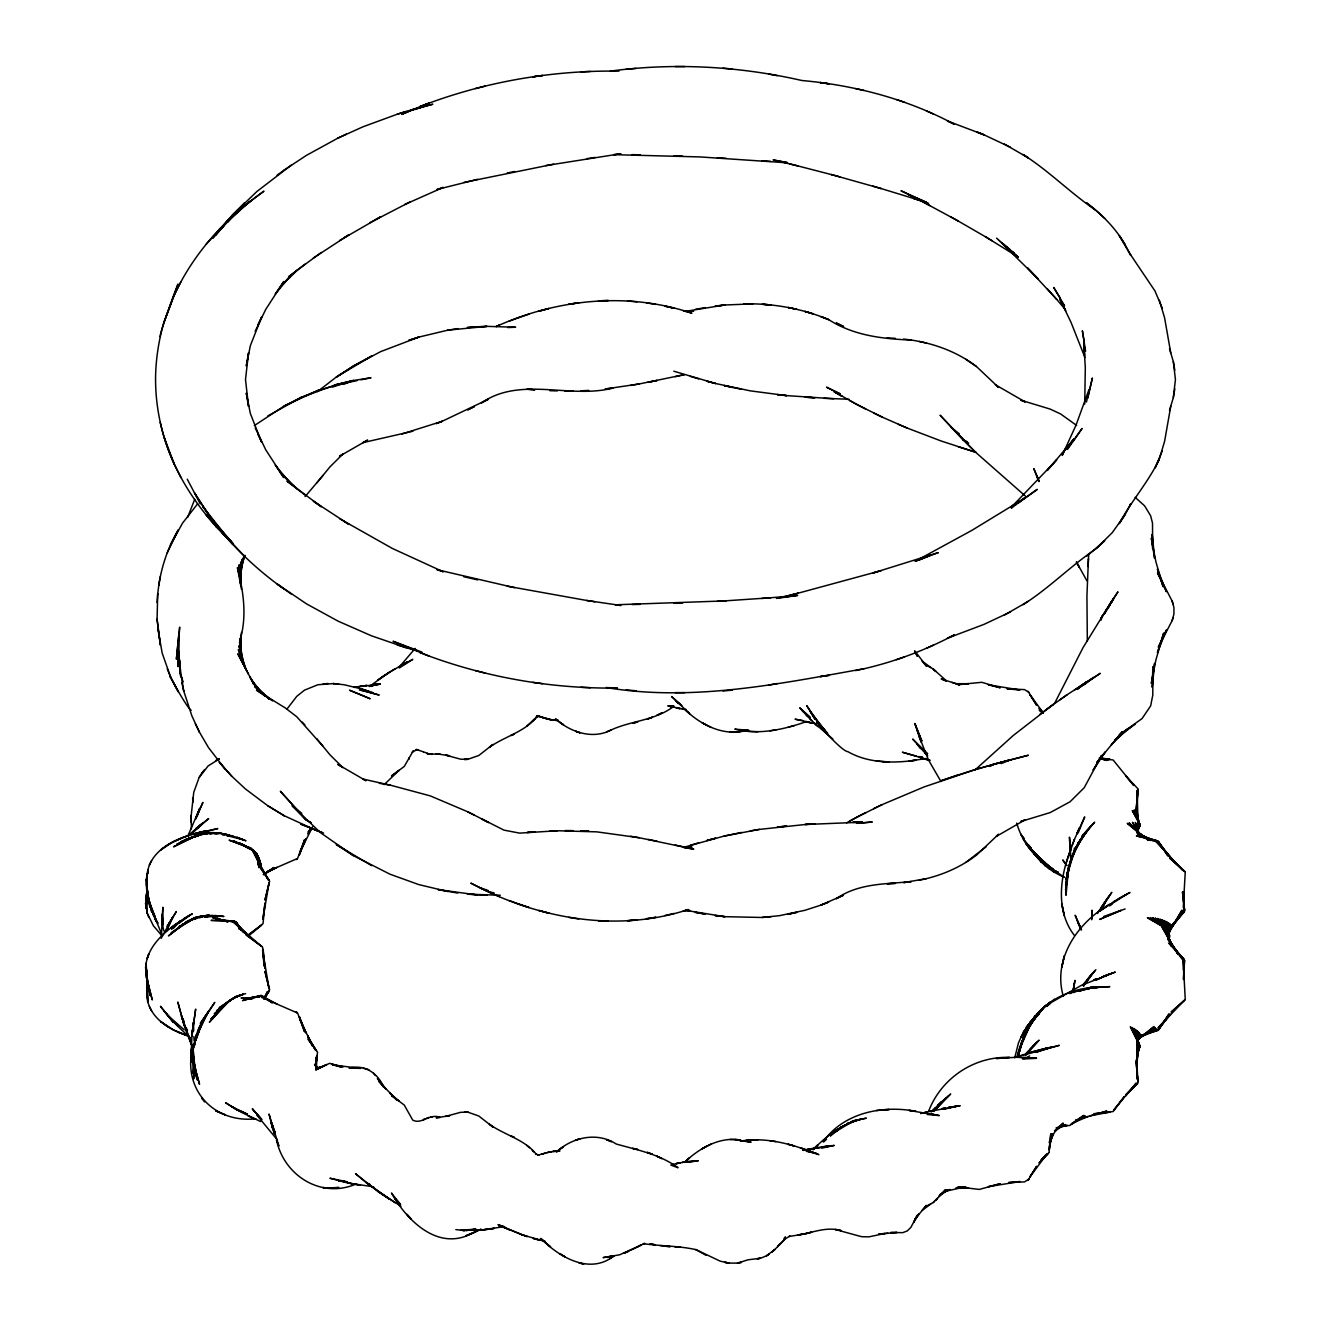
<?xml version="1.0" encoding="UTF-8"?>
<svg xmlns="http://www.w3.org/2000/svg" width="1331" height="1331" viewBox="0 0 1331 1331"><rect width="100%" height="100%" fill="white"/><g stroke="black" fill="none" stroke-linecap="round" stroke-linejoin="round"><path stroke-width="1.5" d="M146.976 982.511L146.992 977.986L147.857 1001.777L146.094 963.228L147.491 986.937L145.645 967.72C146.709 946.857 164.195 931.783 180.4 921.069L171.05 927.724L190 915.146L178.853 923.431M193.794 1063.319L193.71 1078.875L193.81 1062.421M193.86 1047.763L193.877 1043.87M1137.156 1074.916L1137.29 1043.887L1137.156 1062.471L1138.371 1044.585L1136.79 1062.354L1139.153 1045.301L1137.456 1054.634M147.042 970.332L146.892 997.119C149.505 1018.348 170.268 1030.527 188.902 1036.167L173.463 1029.928L160.569 1021.476L168.621 1027.249M191.132 1055.466L191.365 1061.972L191.132 1055.466C186.407 1094.997 217.785 1123.081 255.851 1118.805M240.761 653.654L240.861 635.436L240.062 645.186M1091.869 918.806L1092.119 910.188L1091.703 919.754M191.182 1049.028L191.132 1055.716L191.897 1036.2L195.674 1009.081L192.196 1032.989L193.428 1022.774L193.71 1030.676M1168.685 938.538L1168.734 932.449L1168.219 938.139M161.484 935.76L162.299 914.164L162.615 925.611M1137.639 1044.669L1137.855 1031.392L1138.288 1043.853M240.262 581.115L240.728 561.965L240.861 586.256L239.098 564.777L241.477 589.284L237.417 567.622C243.39 591.18 247.167 616.003 240.112 639.795M1168.169 938.305L1168.585 922.816L1168.734 939.054L1167.22 921.967L1169.15 937.806L1165.64 921.152L1169.383 936.508L1163.893 920.37L1169.417 935.194L1161.946 919.654L1169.25 933.896L1159.867 919.006L1168.884 932.615L1157.621 918.473L1168.335 931.367L1155.225 918.041L1167.586 930.203C1170.315 931.434 1168.917 940.551 1169.417 937.074L1169.034 938.638M191.132 816.036L193.744 792.344L199.118 777.537L208.102 765.974L219.133 759.019M1183.309 907.692L1184.008 892.053L1184.108 911.336L1183.492 892.02L1184.49 911.635L1170.215 926.892L1184.174 911.818L1170.082 928.323L1183.858 911.302L1171.03 928.123L1183.109 910.737L1171.663 927.774L1181.995 910.138L1168.019 934.162M1183.575 901.852L1185.255 871.971L1169.566 858.013L1184.806 871.572L1170.282 857.463L1182.826 870.457M1084.715 404.042L1085.314 367.539L1083.733 342.766L1084.765 355.477M194.709 1045.234L195.041 1039.195L194.642 1044.868M1088.442 559.17L1088.825 553.663M1088.009 566.573L1088.459 558.837L1086.928 596.005L1087.327 640.827M147.142 890.489L146.094 908.274L146.976 888.992L146.992 893.517M264.004 965.724L263.139 949.319L264.985 968.552L262.606 950.417L269.095 988.9L264.952 971.38L269.661 989.965L264.753 997.535M315.963 1066.697L316.612 1056.448L316.312 1068.41L315.863 1057.513L316.612 1068.111L315.846 1063.336L317.194 1055.466L316.029 1066.846M157.69 593.959L158.822 585.058M192.629 1073.318L193.694 1058.145M157.075 602.56L157.724 593.593L157.075 619.481L160.336 645.086L157.075 619.131M1137.889 1044.452L1138.804 1032.374L1137.389 1042.655M146.793 981.779L146.926 997.451L147.092 980.997L146.892 997.119L147.275 982.461M240.212 583.028L242.309 559.153L240.379 573.461M147.125 888.409L145.645 903.782L147.275 913.316M1073.485 990.414L1074.916 980.348L1072.986 991.745L1074.367 983.476L1073.601 989.166M240.279 644.653L241.477 632.408M1168.285 938.388L1169.749 923.664L1167.836 937.407M1183.542 970L1184.307 959.535L1168.834 943.147L1184.174 959.684L1170.082 943.18L1183.858 960.2L1171.03 943.38L1178.717 954.443M1183.675 969.184L1184.59 960.2L1183.492 979.483L1184.108 960.167L1184.008 979.45L1183.143 959.901L1185.255 999.531L1171.097 1012.142L1184.806 999.93L1158.286 1027.615M147.092 892.003L145.645 903.782L147.159 890.805M1168.435 939.636L1169.15 933.697L1167.986 939.253M195.823 1040.426L196.572 1034.486L195.79 1039.993M262.889 919.189L269.095 882.603L264.952 900.122L269.644 881.205L257.798 864.019L269.128 880.357L258.713 864.052L268.513 880.174L251.942 849.195L259.928 865.117L253.489 850.309L259.861 865.732L257.848 859.776L259.395 866.797L256.633 853.936L253.572 851.84M262.873 919.072L264.985 902.95L263.039 923.647L247.666 935.51L261.675 925.045L247.982 936.425M261.392 997.302L297.612 1013.057L304.599 1031.858L299.359 1016.634L305.93 1032.906L299.641 1018.731L312.585 1046.183L307.594 1035.651L315.53 1050.109L307.977 1037.331L316.479 1050.675L308.077 1039.212L317.577 1052.255L315.83 1063.752M1138.038 831.625L1139.086 824.039L1137.706 832.407M147.142 889.707L145.645 904.132L147.209 891.454L146.41 894.515M1073.385 989.665L1073.851 986.62M1073.219 855.999L1074.483 847.963M1087.494 398.036L1092.402 377.987L1087.86 398.036M1169.5 410.464L1173.326 397.603L1175.439 379.585L1173.326 361.583L1169.5 348.722M1014.704 1057.862L1018.481 1042.905L1023.223 1032.423L1029.944 1022.458L1038.113 1013.523L1033.655 1018.115L1026.268 1027.449L1039.494 1013.423M1173.326 397.603L1174.824 388.935M160.336 576.606L158.755 585.407C161.717 565.858 168.188 546.808 178.337 529.821L167.257 552.748M1136.774 1058.378L1136.092 1062.121L1139.619 1046L1133.912 1028.43L1139.536 1046.848L1135.426 1029.395L1139.086 1047.464L1136.741 1030.394L1138.055 1044.086M240.279 575.707L243.856 556.325L240.395 570.034M1086.495 401.995L1088.958 389.617L1076.03 425.121L1062.254 455.252M1170.764 406.221L1164.608 441.276L1159.351 459.045M1137.29 1044.951L1139.569 1033.338L1137.456 1041.208M197.271 1035.585L198.435 1029.795L197.104 1035.734M1049.593 1145.059L1051.839 1133.929L1049.194 1149.984L1050.775 1133.829L1049.094 1152.38M1168.052 937.59L1170.698 924.496L1168.235 934.395M195.857 818.698L202.911 802.393L195.574 818.498L199.7 808.582L197.287 815.903M1018.598 1055.25L1020.993 1043.986L1025.818 1032.457L1017.167 1055.699M1018.431 1055.05L1023.356 1037.98L1018.315 1054.734C1015.753 1046.898 1053.453 982.81 1023.373 1038.08C1033.588 1005.87 1066.064 987.852 1098.308 987.12L1086.412 988.5L1079.374 990.863M195.674 819.014L199.783 808.416L188.37 834.803M1168.452 938.837L1169.383 934.994L1168.152 938.571M160.219 336.81C158.273 333.166 198.569 229.731 163.846 322.701C158.772 339.871 155.544 360.535 155.561 379.585C155.627 408.767 162.182 437.799 174.344 464.319C168.072 450.244 163.414 436.884 160.219 422.36M1049.327 1146.906L1052.705 1133.896L1049.56 1143.495M1019.679 1051.274L1023.24 1038.247L1028.497 1027.183L1021.409 1043.454L1031.425 1022.175L1019.729 1049.011L1025.685 1032.723M198.519 1032.573L200.582 1025.12L195.89 1040.16L203.011 1020.461L214.79 1002.343L200.332 1023.423L208.551 1011.277L198.618 1029.046L205.823 1015.62L197.138 1034.62L208.717 1011.078M1101.02 619.93L1102.151 615.937L1101.02 619.78M1137.373 1053.886L1139.619 1046L1132.215 1027.515L1139.818 1045.783L1137.539 1052.588M239.996 572.18L244.854 555.343L241.859 562.763M1066.098 863.386L1070.008 851.058M1067.978 857.064C1059.409 882.436 1057.03 913.016 1074.383 935.427M1168.551 934.761L1171.413 925.295L1168.235 934.246M1137.473 1054.235L1139.868 1046.099L1137.589 1052.189M187.621 517.443L194.742 499.241M166.741 930.752L169.087 923.514L176.341 911.585L167.107 926.459L172.647 917.508L166.159 931.384L172.764 917.358L161.151 938.355M1137.14 1043.521L1140.168 1034.237L1137.057 1041.724M1067.878 857.347L1074.45 839.412L1072.087 845.335M1158.452 646.999L1172.112 620.695L1173.925 614.14L1173.925 607.552L1172.112 600.996L1157.521 572.879L1166.422 591.713L1157.404 569.152L1163.078 586.705L1155.94 561.915L1151.332 538.273L1154.609 558.388L1152.23 534.347L1152.663 548.738L1152.513 523.1L1150.649 515.812L1144.643 505.88L1135.143 497.328M1172.112 620.695L1173.11 617.734M163.846 322.701L174.344 294.866M1162.346 450.71L1155.125 467.88L1159.085 459.661C1148.187 482.388 1131.067 501.388 1119.238 523.632L1124.745 515.147L1112.267 532.633L1096.145 548.622L1104.697 540.785M1078.127 832.99L1084.698 816.918L1074.4 839.545M1104.797 613.391L1114.28 597.419M1049.76 1143.445L1053.37 1133.746L1049.244 1142.281M1168.635 939.619L1169.117 938.372M1168.086 935.56L1171.862 926.027L1167.753 934.978M241.909 563.096L244.771 555.942M1104.647 613.475L1106.144 609.714M1137.489 830.927L1139.752 825.336L1136.092 809.381L1139.153 826.202L1136.79 809.148L1138.022 822.974L1137.123 790.381L1136.874 809.048L1137.889 789.815L1136.175 809.181L1138.255 789.133L1125.56 775.657L1133.563 785.223M1137.473 831.426L1139.818 824.421L1133.862 810.163L1139.868 825.403L1135.11 809.714L1139.619 825.503L1137.156 833.206L1137.572 823.04L1138.338 833.09M258.081 324.465L261.558 317.161L250.361 345.661L246.285 365.958L248.531 352.831L245.503 379.585L248.531 406.354L246.285 393.227L250.361 413.525L261.558 442.025L258.081 434.705M255.169 331.336L265.718 309.424L283.769 281.54L275.284 294.051L290.574 275.683L280.874 286.115L297.695 269.86L321.32 252.441M1108.507 607.219L1110.304 603.359L1083.001 647.698L1054.734 703.101M1137.273 1042.14L1140.6 1035.069L1137.539 1040.376M1158.336 647.099L1166.422 629.979L1157.404 652.523L1163.71 633.04L1155.94 659.777L1151.332 683.419L1154.609 663.304L1152.23 687.345L1152.862 666.781L1152.796 695.081L1150.649 705.879L1142.031 718.624L1119.321 734.729M1167.753 939.753L1169.417 936.309M170.468 544.945L182.58 523.083L197.67 503.784M1167.853 935.31L1172.079 926.709L1168.052 933.813M928.489 1111.518C941.067 1078.31 974.076 1056.049 1009.647 1057.413L996.387 1058.511L1016.119 1057.28L1036.55 1058.295L1022.324 1058.528M149.554 864.701C142.384 883.801 148.157 905.679 157.724 922.832M1102.6 907.26L1101.902 908.674L1104.431 903.699M151.584 860.608L149.405 865C156.259 848.912 173.146 840.46 188.902 835.336L173.18 841.724L160.569 850.027L168.904 844.087L183.212 837.315L200.066 832.191L206.039 830.827L194.01 833.805L217.835 828.548L201.513 832.79M1062.338 455.135L1065.765 448.248M1137.156 831.16L1139.719 826.035L1137.606 830.378M181.033 281.556L174.211 295.166C187.039 267.415 205.44 242.458 227.335 221.179L215.639 235.154M264.104 998.317L267.581 991.479L263.937 998.483M1107.342 609.099L1114.08 597.669L1111.235 602.893M1048.978 1152.579L1040.775 1160.116M1049.394 1142.198L1054.435 1132.448L1063.12 1123.098L1054.518 1130.851L1065.482 1124.545L1056.082 1127.939M1124.928 514.881L1130.718 503.883L1129.636 505.863M1103.482 905.612L1105.129 902.601M312.552 826.817L299.641 852.772L305.93 838.597L299.359 854.868L304.599 839.645L297.612 858.445L266.616 871.905M1136.99 1052.388L1139.752 1047.347L1137.672 1051.157M264.453 998.416L268.513 991.329L264.603 997.784M205.823 1015.62C193.161 1034.453 188.536 1058.544 197.487 1080.073L192.745 1052.838L195.94 1075.714L194.21 1063.419M311.753 827.782L307.977 834.171L311.155 829.163M1104.015 904.448L1111.801 892.286L1107.691 898.275L1109.938 894.865M201.83 773.078L199.284 777.287M1067.495 449.396L1082.07 428.449L1072.736 441.742M1084.266 984.824L1083.434 986.171L1094.814 970.865L1088.542 978.019L1090.755 975.457M1137.706 1040.842L1140.85 1035.817L1137.107 1040.775M1114.08 597.669L1100.804 618.765L1117.957 591.846L1110.121 603.625M263.921 999.298L269.128 991.146L264.603 997.684M1099.14 910.687L1102.783 905.18L1100.953 907.925M286.831 709.257L296.746 696.379L304.5 690.14L317.893 684.75L333.332 683.585M1104.63 902.468L1102.783 905.18M1068.494 447.149L1073.884 439.097L1065.282 449.728L1074.084 438.864L1047.164 470.542L1056.698 459.811L1011.177 507.41M1102.717 905.296L1108.257 897.26M1104.48 902.701L1106.394 899.906M1106.311 900.022L1108.174 897.377M783.693 1239.144L785.406 1236.732M1034.902 1018.581L1028.231 1027.965L1041.774 1008.998L1037.847 1013.29L1025.635 1032.906L1038.047 1013.057M1037.115 1015.47L1045.567 1005.521L1023.389 1032.174L1034.47 1019.064M1025.685 1055.516L1039.062 1040.16L1034.12 1045.068M1028.014 1180.331L1028.963 1179L1024.587 1181.895L1008.965 1182.544M1089.207 977.653L1085.946 982.162L1091.636 974.458L1086.795 980.847M310.472 829.013L308.077 832.291L310.323 829.263M1034.636 1018.581L1020.777 1037.315L1034.486 1018.847M1036.949 1015.453L1045.8 1005.304M1028.148 1180.131L1036.616 1166.289L1029.761 1177.086L1046.981 1154.044L1039.029 1163.128L1047.913 1153.844L1042.123 1158.918M195.075 830.561L208.701 818.548L195.79 828.714L203.027 822.891L197.387 828.647M399.05 667.264L415.205 648.397M201.647 773.344L204.575 769.551M212.943 238.365L232.659 214.823L244.671 202.678M215.605 234.955C228.899 217.619 246.302 203.876 263.937 191.165L241.943 207.653L221.894 226.985M171.549 929.371L175.326 924.596L172.714 927.807M934.761 1110.137L950.683 1093.982L941.183 1102.534M1137.156 1041.175L1140.95 1036.466L1137.007 1040.543M1096.827 762.397L1105.179 752.032L1093.117 770.2L1101.619 755.392L1084.249 787.686L1070.057 801.778L1050.192 812.576L1020.727 821.543L1025.203 819.746L997.019 836.018M316.795 482.937L330.038 466.782L342.866 454.104L339.472 456.234L367.606 440.079L362.781 442.674L412.959 431.211M191.747 834.404L197.487 827.366L203.177 822.808L187.022 836.384M823.124 1141.815C843.821 1112.433 882.503 1105.046 916.011 1111.302L909.04 1110.437L939.303 1115.544L927.225 1114.496M216.953 233.607L230.313 218.866L251.01 200.665L241.943 207.653M1082.386 985.373L1088.625 977.919M218.267 232.06L227.102 221.379L238.715 210.747L227.717 222.061M1096.977 762.28L1122.382 731.651L1111.252 744.811L1127.058 729.321L1115.228 739.67M323.1 475.317L305.098 496.596M1038.18 1014.405L1045.567 1005.521M936.126 1199.863L937.407 1198.333L933.131 1202.592L927.308 1205.67M933.846 1110.986L948.537 1095.762M934.013 1110.803L946.208 1097.726L935.31 1109.289L941.799 1101.669L937.506 1105.695L946.208 1097.726M206.072 244.322L227.335 221.179M936.259 1199.713L945.459 1189.748L938.788 1196.519L947.689 1189.714L939.985 1194.639L949.852 1189.498L944.644 1191.328M780.282 1243.636L777.62 1246.648L785.456 1238.595L774.875 1249.476L766.406 1255.865L760.434 1258.244L747.939 1259.825L737.474 1263.119L729.138 1263.086L720.204 1261.172L695.714 1249.51L705.979 1255.266M221.711 227.218L232.858 214.624M227.668 221.844L230.313 218.866M1092.069 973.893L1095.879 969.683M1158.269 1027.615L1170.431 1014.422L1157.77 1029.678L1169.899 1014.272L1158.336 1029.978L1169.001 1013.939L1158.103 1030.493L1141.116 1035.385M1045.684 1006.735L1049.893 1002.193L1045.983 1006.369M1034.254 1018.864L1026.451 1027.216L1039.345 1013.823M1035.734 1043.388L1033.106 1046.216L1036.849 1042.306L1030.31 1048.878L1034.819 1044.319M1025.951 1053.52L1030.51 1048.695M173.097 928.589L179.968 921.368L184.793 918.257M384.177 784.591L399.117 770.35L391.53 775.923L404.241 766.473L413.226 750.917L412.244 752.165L417.019 749.603L415.705 749.835L418.516 749.869M219.465 230.562L223.591 226.32M1077.395 688.942L1100.288 673.32L1074.4 690.057M1038.113 1013.523L1033.655 1018.115L1038.613 1013.906M931.201 1111.984L939.769 1103.532M232.659 214.823L257.066 191.348L291.705 164.828M933.264 1109.888L935.51 1107.642M1137.955 1039.91L1140.9 1036.982L1137.872 1039.478M423.424 751.832L429.564 754.145L440.029 754.045L436.169 753.695L449.545 755.808L445.719 755.126L460.676 759.202L467.863 759.286L478.777 755.509L492.936 744.445L489.309 747.373C505.065 736.06 525.595 731.95 537.791 715.645L535.594 717.758L538.872 716.178L536.526 716.344L539.404 716.444M815.737 1146.906L817.833 1144.926L812.975 1149.651C827.666 1134.91 845.235 1121.301 866.381 1118.19L852.09 1121.085L861.224 1119.155L847.182 1123.547L856.182 1120.519L842.456 1126.392L851.274 1122.266L835.086 1132.015M532.4 721.136L535.112 718.474L526.743 726.127M174.245 926.975L179.968 921.368M1077.295 688.909L1087.211 681.555L1080.406 685.931M813.075 1149.551L815.886 1146.79M1011.261 507.344L1017.982 500.889M975.24 769.751L1013.407 735.378L1053.57 704.232L1039.761 714.431M1047.064 1006.269L1054.485 999.248L1050.392 1003.108M1114.346 901.287L1109.987 905.396L1114.346 901.287L1129.986 892.485L1120.885 897.244M830.444 1135.909L841.957 1126.741L832.74 1132.614L837.382 1129.47L830.511 1135.692M939.686 1103.615L941.965 1101.502M1104.464 541.002L1086.512 556.358M227.102 221.379L238.964 210.564M227.485 1002.093L211.113 1018.831L227.485 1002.093L234.888 997.418L242.841 994.407L233.158 998.017L240.062 995.305L230.33 999.897L234.888 997.418L219.199 1007.75L234.639 997.551L243.19 994.357L234.639 997.551M823.806 1141.815L826.484 1139.353M225.322 1004.073L209.35 1022.258L229.83 1000.33L214.258 1013.906L232.293 998.782M1034.486 1018.315L1029.761 1022.69L1038.596 1014.089M1037.914 1013.723L1040.31 1011.543M399.3 667.962L412.776 659.361L402.977 664.701M317.51 391.613L336.41 376.989L371.632 356.043L353.397 366.025L336.244 377.172L353.58 365.925L380.733 351.6L418.699 337.126L447.998 330.121M1083.95 684.367L1086.961 681.722L1077.361 689.391M965.74 862.438L986.387 846.583M685.532 1161.347L689.624 1157.82L685.448 1161.447C700.073 1147.838 719.622 1136.707 740.302 1139.918L729.987 1139.486M976.721 854.885L998.599 834.238L996.437 836.051M933.131 1202.592L934.528 1201.394M1011.394 508.309L1016.052 504.449M296.214 859.56L297.362 858.628L296.447 859.377M1109.621 905.862L1112.317 903.682M1137.706 1039.761L1154.077 1026.534L1140.318 1037.581L1155.241 1027.682L1139.818 1037.614L1156.173 1028.68L1139.17 1037.448L1157.321 1030.161L1141.083 1035.302M1115.345 739.687L1131.317 726.892M1095.712 549.004C1070.357 566.157 1048.878 588.418 1022.923 604.74M835.485 1131.866L841.808 1126.808L834.853 1132.049M229.564 1000.513L216.637 1010.778L232.043 998.949M369.186 686.546L389.218 672.355L406.837 662.222L403.925 664.502M1015.004 505.331L1037.282 489.375L1017.683 503.284L1024.687 497.861L1018.265 502.07M305.182 264.054L288.544 276.848L297.695 269.86M556.791 1151.581C572.779 1137.173 597.286 1131.649 616.186 1143.995C637.316 1150.001 659.76 1154.243 678.061 1167.753L670.791 1165.058M1083.95 684.8L1093.666 677.462L1066.68 695.032M254.304 425.604L284.318 405.905L301.305 397.353L267.797 415.971M1047.414 1005.521L1050.009 1003.607M1069.741 1125.477L1083.65 1115.428L1071.122 1124.429L1085.331 1115.977L1071.455 1123.68L1088.159 1116.393L1075.465 1120.286M277.131 175.193L284.451 169.852M1046.515 709.34L1066.93 694.865L1059.892 699.757M313.284 258.081L348.955 234.772L344.113 237.717M264.869 873.835L273.903 867.513L264.769 873.702M284.235 170.002L306.479 155.344L338.107 138.025M1113.664 902.584L1127.374 893.85M976.405 855.184C959.668 867.945 939.802 876.231 919.205 880.207M1052.605 1001.694L1081.404 985.339L1115.278 972.079L1102.534 976.887L1112.3 973.077M389.218 672.355L383.328 676.264L395.107 668.728M1120.702 733.814L1135.143 724.363M1011.76 506.246L1018.481 501.92L971.78 530.42L915.545 561.083L938.338 552.598L872.737 573.095L881.189 570.616L798.018 593.227M1028.414 601.246L1004.356 615.122M784.941 1239.061L789.982 1236L788.984 1236.499L804.689 1233.953L797.835 1234.952M613.907 1255.932L609.731 1258.527L613.974 1255.882C589.749 1275.298 559.037 1256.996 540.769 1238.412L545.361 1242.089L539.953 1239.228L545.078 1241.407L521.303 1234.569L497.994 1224.62L504.798 1226.816L498.942 1226.034L502.403 1226.15M339.588 240.512L380.749 216.787L375.176 219.798M332.251 386.772L335.645 384.726L353.331 380.533L371.016 377.754L361.017 379.801M187.555 839.562L190.999 837.498M194.442 835.435L199.6 832.341L196.422 834.254M1026.55 1057.729L1029.662 1055.866M263.388 874.766L275.084 867.795L264.936 873.336M1119.537 898.192L1099.389 911.386L1109.638 904.265C1078.592 921.767 1052.239 958.387 1063.319 996.37M673.469 706.561C655.102 720.52 631.443 720.637 611.395 729.854C592.611 739.92 570.417 732.15 555.46 718.906L558.521 720.587L548.538 719.272L536.992 715.645L551.367 719.855L548.522 719.256M989.748 766.423L993.225 764.377L1028.181 755.293L993.225 764.377L989.915 766.29M332.317 386.639L335.645 384.726L353.564 380.5L318.209 390.332L300.823 397.57L336.111 384.626M706.561 1146.257L702.103 1148.786L711.037 1144.111M846.666 822.791L857.796 816.702L849.81 821.027M610.546 1256.68L607.202 1257.446L613.025 1255.898L603.093 1257.629L619.73 1254.784L644.736 1243.37L643.272 1243.686C660.658 1246.149 678.893 1245.799 696.03 1249.659M333.532 386.639L353.331 380.533L343.747 384.293M1096.095 980.315L1099.656 978.352M369.935 222.676L410.68 201.613M865.816 812.559L857.796 816.702M1069.958 993.625L1075.132 990.88L1071.688 992.693M333.382 386.639L337.009 384.709L357.007 380.633M400.914 665.384L406.92 662.206M1010.462 611.927L984.008 624.372L947.323 638.248L954.377 634.887C923.298 651.292 890.023 663.537 855.567 670.591M857.663 816.785L882.02 804.656L873.652 808.666M187.688 922.167L179.069 926.592L194.659 917.808L171.117 932.964L188.403 920.619L194.975 917.658L209.416 915.462L223.957 916.477L214.873 915.578L222.077 916.227L204.675 916.859L214.474 915.578L206.688 916.527M191.132 920.387L198.036 916.843L182.68 924.413L190.217 921.119M637.1 1247.197L623.989 1253.27L628.315 1251.489M263.388 874.251L277.064 867.33M284.085 406.038L318.442 390.266M400.531 1204.622L391.464 1193.009C406.637 1220.228 437.367 1250.957 470.891 1233.953L465.75 1235.817L480.99 1229.228M1098.624 978.951L1109.189 974.142L1101.552 977.52M916.793 560.601L922.067 557.988L915.179 561.383M475.749 1231.841L470.725 1234.02L480.824 1229.328M404.657 204.541L443.256 187.388L436.967 189.501L477.746 179.286M1101.236 977.586L1105.961 975.29M218.85 759.152L215.905 760.567L219.049 759.069M346.326 134.115L337.908 138.125L362.864 126.844L397.42 114.15M557.988 1150.982L556.258 1151.781L559.985 1150.916L549.953 1151.931L537.974 1155.092L538.872 1155.325L535.594 1153.744L536.46 1154.443C524.314 1139.12 504.499 1135.143 489.309 1124.129L492.936 1127.058L478.777 1115.994L468.03 1112.217L460.676 1112.3L445.719 1116.376L449.545 1115.694L436.169 1117.807L440.029 1117.458C430.096 1112.866 421.544 1124.994 412.71 1120.07L404.241 1105.029L391.53 1095.579L399.117 1101.153L389.85 1093.117L397.004 1100.255L379.036 1081.571L386.007 1088.991L377.372 1078.426L383.777 1087.36C378.054 1073.235 364.594 1063.985 349.088 1068.161L360.701 1068.36L332.567 1064.95L343.198 1066.813L331.602 1064.051L341.152 1067.129L329.672 1063.303L315.647 1069.958L326.794 1064.517L315.78 1069.142L320.971 1067.079L315.963 1068.494L320.704 1067.329L316.429 1067.662M930.752 1204.073L921.984 1210.528L926.443 1205.387L914.746 1219.346L919.056 1213.939L913.632 1222.34L917.358 1215.22L910.853 1227.415L907.276 1230.925L902.734 1232.656L890.755 1232.523L897.077 1232.439L878.66 1234.07L887.877 1233.255M371.249 686.48L376.124 684.217L371.482 686.081M881.854 804.739L924.013 786.954L976.039 769.318L958.253 774.941M926.476 648.247L933.53 645.069M1077.195 991.113L1080.705 989.549L1073.734 992.56M496.23 326.511L499.441 325.113L496.197 326.528C556.874 299.042 627.949 291.655 691.937 313.218L683.069 310.589M266.915 871.772L276.149 867.745M193.993 919.471L201.53 916.161L194.01 919.288M919.255 560.052L930.219 555.31L915.545 561.083M407.386 112.103L401.912 113.984L428.948 103.153L419.698 106.663C482.987 82.089 551.101 70.11 618.965 71.142M402.178 114.15L414.923 108.876L432.808 104.234L410.83 110.207L423.84 106.463L414.706 109.591M1001.245 763.578L1010.795 759.652L993.225 764.576M606.603 731.784L611.328 729.87M401.912 113.984L414.923 108.876L397.237 114.216L406.221 111.421M1040.326 1050.608L1059.276 1045.351L1015.803 1057.213M509.058 321.237L519.023 317.527M199.55 917.741L205.14 915.728L199.65 917.558M1079.275 991.063L1092.468 987.669L1078.06 991.096L1082.053 990.297M1103.682 916.477L1125.128 908.957M200.132 834.071L176.873 844.187L199.766 834.188C215.356 829.928 231.444 835.169 245.985 840.809L236.802 837.282L243.839 839.977L226.636 835.519M196.406 835.369L173.579 846.799L199.766 834.188L180.467 841.907L203.626 833.289L184.31 839.977L207.603 832.79L188.42 838.38L198.103 835.984M821.743 1148.171L834.238 1145.392L826.335 1146.756M896.478 659.66L904.331 656.982M806.702 721.502C783.892 729.538 758.82 735.261 734.845 729.138L748.654 730.27L740.452 730.386L747.074 729.92M518.924 317.56L528.873 314.199M1015.869 1057.247L1027.166 1053.487M945.692 1108.756L944.278 1109.222L957.272 1106.094L926.792 1111.984M542.832 1153.811L541.401 1154.293L545.693 1152.962M494.084 892.868L488.327 891.604L470.841 883.135C536.593 918.423 615.92 933.197 688.11 909.605M944.777 1191.411L965.674 1186.836L956.007 1187.818L968.502 1187.801L957.971 1186.869L979.267 1189.432L1000.247 1183.725L988.317 1186.686L1019.895 1181.545L1008.898 1182.477M948.421 1107.874L951.083 1107.043M683.701 847.331L724.064 836.084L759.252 829.429L750.218 830.877M993.691 764.277L976.039 769.318M690.573 1161.78L689.558 1162.079L698.309 1160.715L682.154 1162.445L688.277 1161.53L686.23 1161.797M683.069 911.103L688.393 909.522M1075.731 1120.236L1106.776 1111.052L1090.272 1115.777L1110.137 1112.1L1093.699 1113.748M690.323 845.285L698.692 842.822M975.823 769.401L1011.044 759.618M1086.246 989.349L1092.202 987.702L1109.821 986.637L1089.839 987.469L1103.931 986.787L1091.919 988.218M788.218 727.208L794.374 725.528M236.053 996.27L245.619 993.641M920.669 1113.581L926.858 1111.967L923.697 1112.783M376.823 684.949L380.267 684.067L353.863 687.362L360.468 686.314M1069.475 1125.544L1061.173 1125.693M475.516 88.545L485.016 86.149M402.045 433.956L442.058 421.345L488.477 399.217L481.473 402.894C520.787 375.791 569.668 399.317 613.375 388.003L605.089 389.001L639.213 383.96L684.433 374.627L675.183 376.673M547.108 1152.596L551.367 1151.648L548.522 1152.23M789.682 595.29L798.118 593.21L783.11 596.87M205.872 834.088L211.679 832.657L206.105 833.938M948.853 1107.858L960.183 1105.695L948.105 1107.542L957.172 1106.111M355.493 1184.274C320.821 1198.815 283.936 1175.523 276.499 1139.902L278.878 1146.107L269.028 1114.03L272.805 1129.037L270.692 1120.818L273.421 1127.906M1057.962 1127.706L1067.312 1125.46L1061.473 1125.56M776.455 598.451L781.447 597.27M671.955 1164.575L682.187 1162.445M929.82 1111.269L932.998 1110.536M463.837 182.447L553.696 164.179M724.014 836.134L741.483 832.441M664.984 915.512L674.085 913.449M926.359 878.643L903.649 882.619L911.319 881.621C885.564 884.15 858.512 883.152 836.234 898.724L843.455 895.214L820.828 905.163L804.856 910.321L779.683 915.628L762.047 917.475L724.796 916.676L685.465 910.337L689.574 910.387M864.052 668.711C779.234 683.818 692.835 701.919 606.387 687.578L617.168 687.977M823.956 1146.54L829.196 1145.891L802.959 1150.383L831.642 1145.642L826.9 1146.523M475.55 1229.228L460.909 1230.177L464.586 1230.609L455.834 1229.594M803.009 1150.35L808.383 1149.202M856.798 823.34L872.271 822.009L858.279 823.24M884.749 1233.521L868.877 1236.865L861.523 1236.682L835.319 1229.495L841.042 1230.543C826.252 1226.284 812.442 1232.922 798.018 1234.869M911.319 340.071C882.37 338.856 853.637 335.612 828.614 319.59C801.861 308.459 772.762 303.218 743.796 303.867L752.947 303.867L724.796 304.999L685.465 311.354L693.667 311.254L684.267 310.972M507.227 172.997L514.748 171.483M671.673 706.478L673.869 706.046L667.796 705.863L686.23 709.706L682.187 709.057L684.234 709.39M503.867 1226.666L482.471 1229.911L463.504 1230.376L476.032 1229.262L466.149 1230.493M1092.052 988.317L1098.058 987.136L1083.9 989.183L1087.909 988.7M808.233 1149.235L818.831 1147.289M778.951 598.118L797.718 595.423L783.477 597.037M768.603 685.149L777.404 683.485M926.26 758.52L909.04 761.066L916.011 760.201C893.201 763.362 868.378 763.395 847.814 751.632C840.327 751.682 796.853 700.006 827.832 733.364M545.826 165.576L620.878 153.714L613.741 154.662L699.923 156.925L786.854 162.781M695.431 309.324L705.264 307.577M630.478 385.458L639.179 383.927M210.148 833.838L215.855 832.84L209.749 833.871M745.61 730.669C723.399 736.326 701.237 725.079 685.448 710.055L689.624 713.682L671.623 696.529L681.855 705.713L675.582 700.622L680.224 704.432M856.365 823.124L862.488 822.142L852.772 822.342L862.638 822.159L805.238 824.505L759.169 829.429M586.622 158.705L595.057 157.424M457.847 328.607L447.848 330.138L486.996 326.394L477.13 326.761L467.364 327.509L486.863 326.361L515.629 327.226L507.76 327.559M769.884 730.802L775.973 729.887M740.452 1141.116L748.654 1141.233L740.452 1141.116C767.255 1136.524 794.208 1144.793 818.848 1154.659L812.043 1152.347M783.26 597.02L788.667 596.255L761.665 598.484M1023.722 1058.494L1029.712 1057.729L1022.89 1057.38M610.347 71.109C674.135 62.54 739.237 66.201 801.894 80.509C854.885 85.251 907.376 99.043 954.377 124.282L947.323 120.938L983.792 134.73L1010.462 147.259M688.194 1161.547L692.303 1161.098M482.554 1229.911L488.277 1229.245L476.831 1230.31M215.988 833.772L220.081 833.322L214.175 833.921M876.264 1110.536L889.191 1109.538L882.719 1109.838M1095.579 1113.598L1113.115 1111.535L1124.262 1096.677L1114.047 1109.738L1136.225 1083.085L1125.56 1095.846L1137.273 1083.334L1125.527 1094.964L1137.988 1083.135L1136.175 1062.321L1137.889 1081.687L1136.874 1062.454L1137.09 1079.058M626.152 69.312L636.052 68.413M722.949 691.005L732.266 690.173M735.011 732.05L740.302 731.584M762.114 917.425L770.982 916.726M333.332 1187.918L338.74 1187.485L327.842 1187.967M770.716 597.769L717.359 601.379M746.192 1140.284L757.921 1139.802M328.091 683.535L323.034 683.901M694.283 1160.931L696.263 1160.798M684.051 847.714L692.07 847.231L684.999 847.414M726.194 600.863L615.305 604.79L620.878 605.472L586.622 600.464L594.99 601.762M580.815 390.815L588.735 390.399M684.999 847.747L693.8 849.178L639.213 837.731L596.837 831.858L557.523 830.744L519.606 833.123L503.967 830.128L467.68 811.777L474.302 815.121M580.965 71.891L590.515 71.458M674.068 603.359L682.653 603.043M1022.641 1058.777L1036.35 1058.261L1029.512 1057.729M252.125 998.034L246.584 998.217L259.412 996.919L245.337 998.583L261.109 996.004L244.155 999.182L260.943 995.555L242.508 1000.613L261.358 995.388L272.389 1002.925L261.725 995.754L277.064 1004.173M500.29 895.231L467.364 894.182L486.996 895.297M549.936 831.01L557.439 830.777M684.267 910.72L689.907 910.537M251.709 997.984L241.111 997.984L251.725 998.333M631.859 604.54L640.211 604.374M617.068 688.06C549.836 688.859 482.404 676.863 419.698 652.523M675.183 66.567L684.849 66.55M951.964 682.387L956.007 683.685L968.502 683.701L957.971 684.633L981.829 682.304L1000.247 687.778L988.317 684.816L1019.895 689.957L1007.068 688.876L1024.587 689.608L1028.963 692.503M675.2 692.602L684.866 692.636M729.987 732.017L735.061 732.05M757.888 731.717L746.142 731.201M631.876 154.629L640.228 154.812M549.836 390.682L557.439 390.898M849.028 399.25L823.989 398.302M674.068 155.81L682.637 156.143M460.909 1230.177L467.164 1230.443M833.705 398.751L786.521 395.606L750.285 390.848L715.496 383.494L673.769 371.199M886.962 337.908L895.264 338.307M580.898 687.262L590.465 687.728M882.719 761.665L889.191 761.964L876.264 760.966M216.188 832.807L207.952 832.724L220.73 833.356M918.357 756.624L922.483 756.84M717.359 157.807L726.194 158.322M252.191 998.333L242.076 997.684L252.374 998.732M555.626 720.42L557.073 720.537M477.263 894.948L438.065 889.59L457.847 893.084M761.665 160.702L770.716 161.4M338.74 684.018L333.083 683.568L344.03 684.733L361.4 688.892M373.562 1186.836L347.657 1182.943L329.938 1178.234L347.408 1181.812M627.55 300.989L637.083 301.804M735.011 1139.452L751.117 1142.198L743.031 1140.966M722.916 68.164L732.216 69.012M626.152 689.874L636.035 690.772M1099.855 758.371L1110.137 759.402L1100.604 757.938M787.553 162.615L773.128 159.936L786.721 162.565M806.253 1151.282L816.236 1153.295L807.917 1151.298L810.346 1151.764M659.926 1245.566L664.951 1246.149M343.498 1181.495L346.493 1181.845L338.64 1180.813L346.726 1181.945M222.56 834.953L224.922 835.236M802.743 720.504L795.056 719.189L816.186 723.781M227.801 835.602L233.025 836.251L226.952 835.485M903.649 339.072C929.687 341.817 955.475 350.452 976.405 366.507M532.916 682.37L542.566 683.701M786.854 162.681L781.447 161.916L798.118 165.976L789.682 163.896M359.37 689.907L379.185 695.032L360.485 689.824L373.046 692.769L365.243 690.756M769.917 1140.7L776.023 1141.632M568.803 917.392L578.769 918.972M646.467 302.902L655.767 304.383M586.572 600.447L507.227 586.189M363.43 1068.344L366.008 1068.793M379.318 783.293L390.349 785.174L362.781 779.018L365.992 780.731L337.775 764.377L342.866 767.588L330.038 754.893L316.795 738.755M630.495 836.234L639.179 837.765M417.768 749.752L416.304 749.486L423.308 751.799M768.603 74.037L777.404 75.701M1100.804 758.304L1108.623 759.785L1099.439 757.755M678.128 708.292L680.174 708.691L676.081 707.859M364.145 690.539L370.018 691.704L361.183 688.826L367.373 690.806M447.998 891.57L418.699 884.566L389.966 874.184L353.397 855.65L336.244 844.52L371.632 865.649M732.682 387.504L724.014 385.557L741.417 389.268M648.031 839.395L656.982 841.175M514.631 587.686L436.967 569.685L443.256 571.781L392.462 548.505L339.588 518.674M320.106 1068.311L316.512 1067.562L318.209 1068.244L314.549 1064.8L316.861 1067.645L315.397 1063.852L316.795 1067.845L315.846 1063.336M390.549 785.207L430.329 795.905L467.547 811.71M228 921.917L218.534 919.471L235.57 922.133L216.387 919.355L234.605 921.318L211.113 920.403L233.907 920.852L236.552 922.699L240.695 929.936L236.552 922.699L240.761 928.955M919.205 341.485L926.526 343.082M855.567 88.595L864.052 90.475M675.183 845.019L684.45 847.098M477.746 579.9L463.687 576.689M916.377 756.158L902.385 752.231L929.903 760.251M926.725 759.485L929.82 760.217M212.611 917.824L221.745 920.104L220.68 919.837M798.018 165.959L831.376 174.577M545.693 718.54L548.538 719.256L539.937 716.694L542.832 717.692M475.383 670.591L484.9 673.004M839.711 176.807L831.243 174.527L881.189 188.569L872.737 186.09M227.534 921.751L214.041 917.891L222.21 920.237M414.923 650.31L397.237 644.969M690.34 376.407L698.692 378.869M1100.953 758.737L1106.776 760.45L1099.439 758.354L1113.115 759.968L1133.762 785.456M881.039 188.52L914.064 198.618M975.823 452.29L958.253 446.75M406.221 647.764L371.382 635.769L338.107 621.161L306.479 603.841L277.131 583.993L291.705 594.358M976.039 452.357L941.167 441.01L906.86 427.933M956.007 683.685L959.385 684.75M959.152 684.666L941.167 678.943L946.058 681.089M922.25 201.247L913.881 198.569L928.589 203.327M323.583 833.056L300.823 824.122L322.135 832.624M428.948 656.017L393.078 641.259L421.927 652.09M488.094 890.472L480.225 887.877L488.327 891.604M251.11 998.566L248.581 997.734L251.759 998.782M839.661 393.627L826.534 387.188L840.111 393.893M896.628 99.575L904.165 102.154M408.417 647.748L417.335 650.842L401.912 645.202M521.319 1234.552L527.226 1236.599L503.717 1227.332L509.523 1229.927M188.619 1036.084L178.337 1032.224M366.474 1068.909L368.903 1069.808M509.141 900.505L519.023 904.165M923.148 200.931L900.987 190.732L922.067 201.197L908.274 194.393L926.559 202.295L915.545 198.103L922.766 201.83M222.144 920.137L216.92 918.174L223.342 920.603M839.811 394.043L834.254 391.78L842.057 396.289L834.154 391.697L857.796 404.99L849.694 400.564M241.909 1111.834L244.854 1113.049L236.485 1109.538L225.588 1102.75L236.203 1109.322L230.895 1106.211L247.35 1114.13L236.485 1109.538L242.159 1112.683L260.56 1121.534M318.442 831.426L284.085 815.653M898.408 424.356L907.06 428L881.854 416.952M369.935 1184.291L366.374 1182.777L355.527 1173.692L377.705 1191.295L400.964 1206.152M489.775 892.369L499.441 896.578M1064.667 877.229C1050.741 871.921 1038.912 861.822 1031.259 849.078L1041.774 862.505L1033.571 851.69M926.476 110.922L933.53 114.117M927.308 665.833L933.131 668.911L946.208 680.657M930.752 667.43L921.984 660.975L926.443 666.116L914.713 650.842M706.561 725.245L702.103 722.716L711.037 727.392M873.652 413.026L882.02 417.019L857.663 404.907L865.816 409.133M1052.854 868.81C1035.451 859.344 1022.125 842.174 1016.734 823.107M1149.368 839.312L1139.17 834.055L1156.872 841.974L1138.388 834.437L1157.321 841.342L1137.473 835.053L1157.504 840.909L1136.424 835.935L1158.103 841.009L1167.953 855.966L1158.336 841.525L1169.899 857.231L1157.77 841.824L1170.431 857.081L1156.922 842.423L1182.86 870.424M1004.356 144.064L1028.414 157.94L1022.923 154.446C1048.878 170.767 1070.357 193.012 1095.712 210.182L1086.512 202.828C1101.602 214.091 1115.162 227.717 1124.745 244.039L1119.238 235.537L1130.718 255.302L1124.928 244.288M929.953 205.606L922.599 201.73L958.104 220.946L950.883 216.92M1052.788 868.86L1042.506 861.972L1063.685 876.913M1152.546 840.826L1139.818 833.888L1150.1 840.51M311.005 822.608L305.797 819.746L280.359 791.246L301.056 813.973M957.887 220.846L985.489 236.785M966.872 441.892L963.611 439.945L940.085 415.205L963.394 440.079L968.652 443.09M963.394 440.079L966.705 442.008M310.772 822.608L305.797 819.746L292.204 805.638L320.488 832.69L353.397 855.65M967.088 441.975L963.611 439.945L951.582 427.717L959.435 433.889M247.25 847.514L239.114 842.739L254.071 850.792L233.457 840.859L251.26 848.496L255.851 852.672L258.846 858.129L257.482 855.234M252.141 850.393L255.402 852.306L250.328 849.195M992.26 240.844L985.273 236.652L1016.867 256.218M1047.813 865.217L1037.914 857.78L1049.46 866.365M344.113 521.453L348.955 524.397L313.284 501.105L321.32 506.745L287.03 481.173L305.182 495.115M267.797 805.704L284.318 815.787L267.997 805.904L245.42 788.95L231.644 776.123L219.249 762.264L231.86 776.339M246.934 847.115L241.843 844.004L246.767 847.331M395.107 1202.775L366.324 1182.727L389.284 1199.131L377.588 1191.262M1011.76 252.923L1018.265 257.116L996.603 238.133L1037.947 278.678L1027.798 268.13L1056.698 299.375L1047.164 288.627M1148.603 839.428L1140.318 833.921L1147.954 840.061M253.306 851.757L256.584 853.97L258.347 862.937L258.081 856.548L258.314 862.272L257.632 855.65L258.863 867.596M965.74 359.254L976.588 366.624L998.599 387.454L995.355 384.726L1025.203 401.945L1020.727 400.149L1050.192 409.099L1060.691 414.008L1076.629 425.438M1044.685 862.555L1033.655 853.404L1047.979 865.15M249.047 848.646L244.521 845.451L247.416 847.664M1014.072 252.973L1007.434 248.148L1013.706 252.94M284.451 589.334C261.259 572.912 240.062 553.663 221.711 531.951L244.671 556.508M184.244 1029.761L168.288 1016.119L160.452 1006.269L173.496 1022.524L164.195 1011.211L178.238 1025.968L168.288 1016.119L177.173 1025.719L190.083 1037.747M832.873 739.004L813.657 722.567M810.429 717.459L799.698 707.842L809.298 716.71M927.674 753.629L912.683 739.071L920.769 748.072L916.809 743.829M301.804 813.341L292.354 805.837L300.906 814.289M1044.918 862.471L1029.761 848.812L1046.582 864.218L1034.486 853.188M1010.129 249.629L1002.06 243.124L1018.265 257.116M1025.402 496.097L975.24 451.941M1148.121 840.16L1127.29 823.323L1140.9 834.52L1129.104 822.791L1140.85 835.685L1132.465 822.292L1139.319 835.602M296.447 1012.126L297.362 1012.874L296.214 1011.943M252.391 1108.873L261.858 1119.587L252.441 1108.989L259.778 1117.491M526.743 1145.375L529.538 1147.755M190 1037.664L186.889 1034.986L189.95 1037.631M1042.323 712.734L1039.228 710.039L1042.123 712.584M824.97 731.967L820.994 727.092L825.752 731.434M231.544 541.85L216.204 526.594L227.335 538.007L211.812 519.439L194.476 492.886L209.433 516.445L227.601 537.391M232.908 543.115L218.267 527.126M1096.145 210.564L1104.697 218.384M1038.18 857.097L1045.8 866.198L1035.784 854.485M1045.584 863.819L1054.485 872.254L1044.935 863.237M1029.944 849.045L1026.268 844.054L1040.842 859.36M815.737 724.596L817.833 726.576M297.695 489.309L280.874 473.071L290.574 483.502L275.284 465.135L283.769 477.629L265.718 449.745L255.169 427.833M217.103 525.412L211.812 519.439L221.894 532.184L230.479 540.486M211.662 519.19L221.894 532.184L228.899 538.955M815.82 724.663L807.618 716.411M963.078 439.729L975.423 452.107L951.449 427.517M323.1 746.375L296.746 716.744L285.233 707.892L256.484 690.173L272.639 700.888L254.787 686.713L269.361 699.274L253.14 683.385L263.422 694.815M161.916 935.793L153.348 925.694L147.159 912.983L148.822 917.558M809.597 718.457L811.727 720.637M216.204 526.594L227.335 538.007M223.591 532.866L202.661 506.312L215.738 524.081M1030.743 848.745L1026.451 844.287L1030.36 848.463M1035.052 853.221L1042.206 860.658M399.05 1204.239L395.207 1198.699L400.398 1204.122M1042.839 712.351L1039.029 708.375L1043.005 712.917M819.946 724.913L806.736 705.68L815.138 719.356L810.13 711.32L825.02 730.519L813.54 716.627M805.588 714.248L807.684 716.477L801.595 709.922L803.741 712.251M1038.163 856.798L1049.893 869.309L1038.679 857.197M927.075 755.143L924.912 752.847L927.74 755.875M302.237 722.084L304.882 724.913M277.414 1139.985L256.733 1114.962M924.978 752.93L916.743 743.763L921.002 748.521M221.894 532.184L232.858 544.562M219.748 528.39L222.377 531.368M225.255 769.318L208.534 747.656L199.301 731.9M206.072 514.864L216.404 526.81C199.317 508.126 184.859 487.013 174.211 464.02L181.033 477.629M1056.481 299.142L1065.466 309.707M1030.776 848.063L1023.389 839.329L1030.776 848.213M256.184 855.866L259.329 859.593M373.462 1073.202L375.392 1075.531M264.686 696.08L251.542 680.174L258.147 689.691M1067.063 865.732L1062.72 859.959L1066.48 865.316M1035.102 853.088L1045.567 865.982M1043.371 712.983L1029.761 694.416L1036.616 705.214L1028.014 691.172M191.198 710.272C185.292 707.177 155.328 648.38 178.337 691.854L170.468 676.747M204.575 1101.952L201.647 1098.158M395.24 1198.798L398.069 1202.459M257.399 857.597L259.678 860.575L257.432 857.563M1034.603 854.053L1032.473 850.426L1038.047 858.445L1034.803 853.304M817.184 721.968L821.127 727.242M1024.238 838.879L1020.777 834.188L1024.205 838.813M1028.863 845.118L1031.176 848.246M187.505 1030.161L184.177 1025.486L177.872 1002.276L184.177 1025.486L187.421 1030.46M1036.017 854.469L1041.574 862.288M1060.058 297.761L1053.686 287.463L1064.567 305.814M242.658 931.866L235.703 921.867L244.438 932.931L234.738 921.318L246.185 934.029L233.657 921.119L246.485 933.796L232.476 921.268L261.675 946.457L246.035 934.795L262.573 947.023L264.02 965.857M940.967 781.513L928.489 759.984L918.889 735.827L921.135 742.182M157.74 923.132L154.579 918.44L157.624 923.148M1181.978 959.052L1171.663 943.729L1177.868 954.31M256.966 854.352L255.851 852.672L257.549 855.334M257.232 857.43L260.011 861.573L257.066 856.998M1129.636 253.323L1154.992 291.007L1162.346 308.476M1059.892 299.159L1064.201 305.598M259.129 690.856L249.978 677.063L253.605 683.968M257.865 858.395L260.394 862.821L257.964 856.149M1178.002 954.51L1162.03 927.058L1172.079 944.794L1163.643 927.591L1171.862 945.476L1165.058 928.306L1171.413 946.208L1166.272 929.171L1169.716 943.047M1086.861 580.715L1076.43 561.998M155.161 917.541L150.336 906.344L156.609 921.568L148.822 900.854L154.013 916.843L147.608 895.214L151.784 912.118L146.793 889.724L149.937 907.409L146.377 884.4L146.926 874.051L147.508 898.092L147.308 890.189M1076.579 562.298L1079.408 567.472L1076.463 562.065M275.168 1132.448L270.675 1120.652L274.419 1133.812L272.456 1127.324L274.685 1131.982M187.272 479.21L200.266 503.867M248.431 674.052L237.816 653.771L253.739 684.184M915.495 652.722L917.358 656.283L914.863 651.391M1065.765 310.922L1059.759 298.876L1071.072 322.485L1084.981 357.606M149.405 1006.502L151.584 1010.895M239.78 928.822L237.301 923.797L239.863 928.988M161.9 934.661L150.336 906.344M195.324 723.781L199.45 732.183L191.88 715.878L183.678 690.839M1038.929 481.572L1033.821 468.662L1039.195 481.107M184.094 1021.393L181.532 1016.152L186.007 1030.061L181.515 1015.986L192.662 1047.331M1081.504 929.853L1075.165 915.229L1080.855 929.504M1081.055 928.522L1077.511 921.085L1080.938 929.72M155.378 917.342L148.773 900.571M919.904 736.675L914.896 723.615L921.901 741.034M916.926 729.92L921.751 740.702M192.429 1046.732L190.965 1043.371L192.596 1047.181M239.064 927.774L237.633 924.429L239.281 928.822M181.998 678.56L180.367 674.75L183.229 681.888M174.344 464.319L163.846 436.485M167.257 668.944L170.601 677.063L162.182 653.088L157.69 627.733M246.901 671.107L238.332 649.661L245.386 668.212L238.915 645.768L243.856 665.367L239.563 642.108L242.026 660.492L240.212 638.664L240.578 653.987M1036.599 475.799L1038.829 481.389M259.495 859.876L259.861 860.941L259.146 858.894M1159.351 300.141L1164.608 317.909L1170.764 352.965M1172.112 600.996L1173.11 603.958M918.922 735.943L914.863 723.482M1139.569 835.402L1135.326 822.408L1137.639 833.555M180.45 670.192L178.204 649.944L180.301 667.996M238.449 926.642L239.181 929.171M180.317 670.225L178.487 657.996L183.745 691.155L181.765 682.47M261.126 865.932L260.477 863.386L261.309 866.864L259.828 861.956L261.042 865.549M260.394 862.821L260.127 861.839L260.843 864.584L257.781 857.963L260.859 864.684L260.626 863.703M180.317 665.966L178.188 650.26L179.668 627.134L176.391 659.144L178.77 634.637L178.138 666.648L178.287 642.357L179.036 654.27M1084.066 340.902L1082.369 330.787L1085.58 351.134M163.796 930.901L161.85 921.534L162.898 907.26L162.415 925.078L162.266 914.347L163.114 923.997M1169.932 943.263L1167.287 930.169L1168.651 939.985M1083.75 343.115L1085.331 351.151M1173.326 361.583L1174.824 370.251M1070.906 851.141L1069.458 837.149L1070.357 853.071M258.014 860.375L259.162 867.196L257.149 854.785L258.397 864.817M179.053 656.133L178.188 650.26L179.069 660.209M193.627 1059.31L192.762 1053.17L194.825 1071.122L194.21 1062.903M258.147 860.991L258.513 864.285M1169.017 940.468L1168.102 931.267L1168.319 939.004M147.109 887.095L146.41 878.959L148.506 902.734L147.458 891.005M179.419 664.186L180.284 674.135L179.652 664.202M1070.623 856.365L1070.873 859.66L1070.357 852.938L1070.856 859.51M193.727 1056.747L193.111 1048.545L193.677 1058.428M192.629 798.184L192.912 802.244M1069.941 846.649L1070.39 853.354M193.893 1062.388L194.126 1066.331L194.076 1062.254M1069.608 840.111L1069.958 846.799M191.414 828.814L191.132 815.787L191.182 822.475M193.91 1036.583L194.06 1040.543M147.092 882.287L146.892 874.384L147.109 912.65M145.744 971.963L150.12 995.538L145.645 967.72L148.54 991.279L145.645 967.371M1184.623 910.52L1182.494 892.053L1184.623 910.52M147.857 869.725L147.708 873.685L147.857 869.725M1169.516 935.76L1169.35 937.357L1168.502 931.617L1169.516 935.76M1067.861 875.731L1066.015 895.297C1065.748 871.572 1071.987 847.265 1088.209 829.396L1079.158 841.907L1072.337 855.567L1066.863 874.051L1074.466 850.559L1066.048 879.358L1070.656 860.408L1065.615 884.666L1069.325 865.383L1065.599 889.99L1068.394 870.491L1067.861 875.731M193.461 1022.591L191.914 1036.383L193.461 1022.591M1061.938 966.872L1064.268 955.957L1061.938 966.872M1074.333 850.858L1068.028 868.794L1076.762 846.017L1074.333 850.858M148.689 954.277L147.159 958.52L148.689 954.277M1139.818 825.719L1139.419 826.767L1139.818 825.719M409.149 758.104L408.75 759.119L409.149 758.104M1076.613 846.316L1069.508 863.553L1079.325 841.641L1076.613 846.316M1079.458 827.899L1076.812 833.805L1079.458 827.899M1079.158 841.907L1071.289 858.379L1082.103 837.399L1079.158 841.907M1081.92 837.648L1073.318 853.238L1085.081 833.322L1081.92 837.648M1084.881 833.555L1075.598 848.196L1088.026 829.612L1094.648 822.209L1082.103 835.918L1091.287 825.836L1078.077 843.205L1088.026 829.612L1084.881 833.555M1099.223 910.57L1097.36 913.465L1099.223 910.57M774.825 1249.51L772.13 1251.905L774.875 1249.476M185.558 922.516L168.455 935.893L188.403 920.619L185.558 922.516M563.446 1146.773L559.419 1149.568L563.446 1146.773M383.428 676.181L377.588 680.241L383.428 676.181M769.268 1254.101L766.44 1255.832L769.301 1254.085M189.767 915.262L183.894 918.673L192.313 913.798L189.767 915.262M641.575 1244.701L637.116 1247.164L641.592 1244.718M425.088 1118.805L423.391 1119.67L425.138 1118.789M474.302 406.571L467.68 409.898L474.435 406.537M661.806 712.967L657.065 715.213L661.806 712.967M514.232 734.13L511.004 735.511L514.348 734.096M1116.925 912.118L1099.589 919.438L1120.985 910.404L1116.925 912.118M1096.877 978.718L1093.633 980.015L1096.877 978.718M1046.349 1048.246L1036.05 1052.372L1052.854 1046.715L1046.349 1048.246M828.498 902.135L820.928 905.097L828.614 902.102M442.058 421.345L436.302 423.591L442.225 421.311M652.24 717.293L647.448 719.123L652.273 717.293M579.867 1138.77L575.707 1140.218L579.867 1138.77M958.669 774.775L940.967 780.781L958.669 774.775M320.971 1067.079L315.863 1068.793L320.838 1067.179M418.866 337.092L408.983 340.254L418.866 337.092M428.599 1117.558L426.918 1118.073L428.682 1117.541M1033.538 1051.59L1026.966 1053.536L1033.638 1051.573M198.336 916.726L194.975 917.658L202.162 916.011L198.336 916.726M1040.127 1049.81L1033.438 1051.623L1040.027 1049.826M548.821 308.542L538.805 311.238L548.904 308.526M715.546 838.197L707.027 840.46L715.546 838.197M1046.465 1048.196L1039.91 1049.86L1046.565 1048.179M811.544 1232.24L804.806 1233.953L811.544 1232.24M796.57 912.4L788.218 914.197L796.57 912.4M637.582 722.067L632.707 723.099L637.649 722.067M678.145 1163.211L676.065 1163.643L680.174 1162.812L678.128 1163.211M656.982 380.516L648.031 382.296L656.982 380.516M741.417 1262.354L737.524 1263.102L741.467 1262.354M945.126 1108.058L942.049 1108.64L945.21 1108.058M760.4 1258.244L757.272 1258.827L760.4 1258.244M212.594 915.512L204.658 916.893L212.594 915.512M578.835 302.719L568.803 304.3L578.835 302.719M655.767 917.309L646.45 918.756L655.767 917.309M494.034 1228.43L488.211 1229.278L494.034 1228.43M829.13 675.366L820.279 676.597L829.246 675.349M542.566 75.484L532.816 76.832L542.566 75.484M366.857 685.415L360.252 686.33L366.957 685.415M554.195 1151.232L552.781 1151.415L554.212 1151.232M724.763 305.015L715.113 306.13L724.796 304.999M786.521 826.085L777.287 827.083L786.621 826.085M380.35 684.084L373.479 684.683L380.35 684.084M637.083 919.887L627.55 920.703L637.05 919.921M534.746 831.875L527.242 832.474L534.663 831.892M557.073 1150.966L555.626 1151.082L557.073 1150.966M814.589 823.872L805.122 824.505L814.705 823.889M467.863 759.286L464.436 759.469L468.03 759.286M209.133 915.478L205.44 915.661L209.133 915.478M895.264 883.385L886.962 883.784L895.414 883.385M207.869 915.528L205.756 915.612L209.566 915.462L207.869 915.528M432.259 1117.175L430.495 1117.225L432.259 1117.175M608.284 300.49L598.501 300.839L608.334 300.507M572.912 390.998L565.176 391.048L572.912 390.998M572.912 830.694L565.259 830.644L572.912 830.694M680.274 1246.931L675.216 1246.897L680.274 1246.931M608.334 921.185L598.551 920.869L608.334 921.185M432.259 754.328L430.445 754.261L432.259 754.328M588.735 831.276L580.865 830.91L588.735 831.276M468.03 1112.217L464.436 1112.034L467.863 1112.217M814.705 397.803L805.122 397.17L814.589 397.819M323.034 1187.601L328.091 1187.967L323.034 1187.601M534.663 389.8L527.143 389.234L534.663 389.8M770.982 304.965L762.114 304.25L770.915 304.965M670.075 1246.631L665.018 1246.199L670.075 1246.631M218.783 915.894L216.637 915.695L220.547 916.061L218.783 915.894M786.621 395.606L777.287 394.608L786.521 395.606M724.763 916.676L715.113 915.562L724.796 916.676M554.212 720.271L552.781 720.088L554.195 720.271M829.13 83.82L820.162 82.555L829.13 83.82M729.072 1263.052L724.779 1262.337L729.138 1263.086M705.264 914.114L695.398 912.384L705.264 914.114M360.468 1185.189L347.541 1182.893L360.352 1185.206M224.673 834.088L220.397 833.306L229.281 835.169L224.673 834.088M813.59 723.315L810.945 722.833L813.59 723.315M654.869 1244.751L649.927 1243.786L654.919 1244.768M810.995 722.833L805.671 721.751L810.995 722.833M637.582 1149.435L632.707 1148.403L637.582 1149.435M796.57 309.291L788.301 307.511L796.57 309.291M936.641 1115.128L929.587 1113.631L936.641 1115.128M583.66 1263.984L579.018 1262.953L583.61 1263.984M674.068 308.226L664.984 306.18L674.068 308.226M671.989 706.927L669.892 706.412L671.989 706.927M428.682 753.962L426.885 753.429L428.599 753.945M926.858 759.535L920.669 757.921L926.858 759.535M715.546 383.494L707.06 381.265L715.546 383.494M548.904 913.166L538.805 910.454L548.821 913.149M539.138 1240.026L533.215 1238.429L539.155 1240.043M794.441 1146.008L788.218 1144.294L794.441 1146.008M812.975 313.817L804.956 311.421L812.875 313.8M528.973 907.476L518.924 904.132L528.873 907.476M579.867 732.749L575.707 731.285L579.9 732.765M812.825 1152.297L800.48 1147.904L812.825 1152.297M225.355 1114.912L215.905 1110.936L225.355 1114.912M249.147 847.481L229.098 840.16L251.26 848.496L249.147 847.481M652.24 1154.21L647.448 1152.38L652.24 1154.21M828.498 319.556L820.928 316.595L828.498 319.556M984.008 134.797L976.904 132.002L983.792 134.73M611.328 1141.632L606.67 1139.735L611.328 1141.632M365.459 696.745L349.537 690.207L370.151 698.742L365.459 696.745M1058.145 872.221L1052.821 869.942L1058.062 872.188M514.348 1137.406L511.004 1135.992L514.232 1137.373M661.806 1158.536L657.065 1156.29L661.806 1158.536M254.437 1118.772L248.198 1115.794L254.437 1118.772M843.571 326.528L836.234 322.967L843.455 326.478M318.209 1068.244L316.645 1067.495L318.142 1068.427M488.577 822.525L481.473 818.798L488.477 822.475M1164.176 927.308L1147.372 917.641L1165.507 928.156L1168.635 931.883L1165.507 928.156L1150.1 917.608L1166.871 929.337L1164.176 927.308M564.96 1256.83L560.168 1253.885L564.96 1256.83M563.446 724.73L559.419 721.934L563.446 724.73M318.109 1068.527L316.728 1067.479L318.109 1068.527M1166.655 929.121L1152.713 917.741L1167.586 930.203L1166.655 929.121M550.485 1246.814L545.643 1242.755L550.485 1246.814M934.395 670.092L933.131 668.911L935.843 671.49L934.395 670.092M533.731 1151.664L532.4 1150.367L533.731 1151.664M677.579 702.602L675.499 700.505L677.496 702.518M411.129 1218.996L407.02 1214.438L411.129 1218.996M172.681 1021.01L168.139 1015.936L172.514 1020.844M920.852 748.388L916.693 743.663L920.919 748.471M1139.752 824.155L1132.382 810.729L1139.752 824.155M1139.419 1044.735L1130.335 1026.65L1139.818 1045.783L1139.419 1044.735M316.861 1067.645L315.131 1064.151L316.845 1067.745M191.098 1043.654L185.941 1029.928L191.098 1043.654M199.5 1084.216L193.444 1062.288L199.5 1084.216M316.795 1067.845L315.63 1063.585L316.728 1067.978M1064.268 915.545L1061.888 904.298L1064.268 915.545M152.216 999.697L146.41 976.987L152.216 999.697"/></g></svg>
